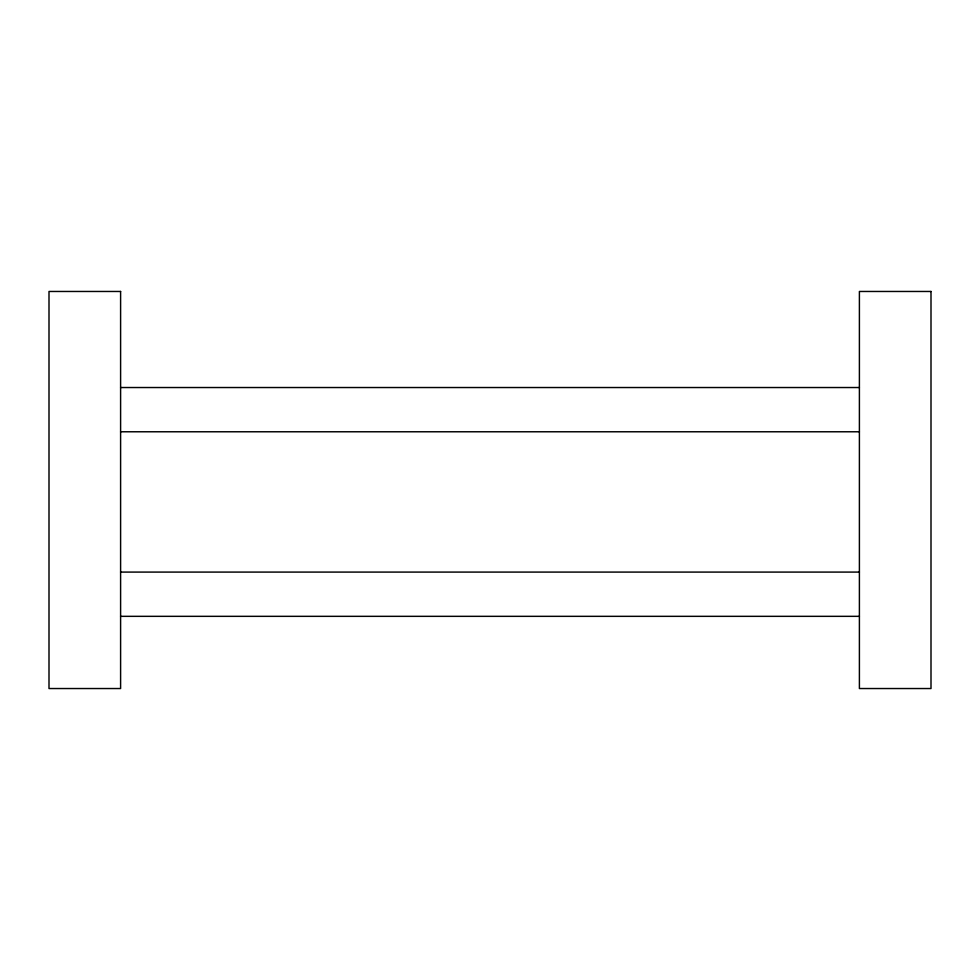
<?xml version="1.0" encoding="UTF-8"?>
<svg xmlns="http://www.w3.org/2000/svg" width="980" height="980" viewBox="0 0 980 980"><rect width="100%" height="100%" fill="white"/><g stroke="black" fill="none" stroke-linecap="round" stroke-linejoin="round"><path stroke-width="1.47" d="M120.601 387.529L859.399 387.529M120.601 431.776L859.399 431.776M120.601 572.087L859.399 572.087M120.601 616.334L859.399 616.334M120.601 291.464L49 291.464L49 688.536L120.601 688.536L120.601 291.464M931 291.464L859.399 291.464L859.399 688.536L931 688.536L931 291.464"/></g></svg>
